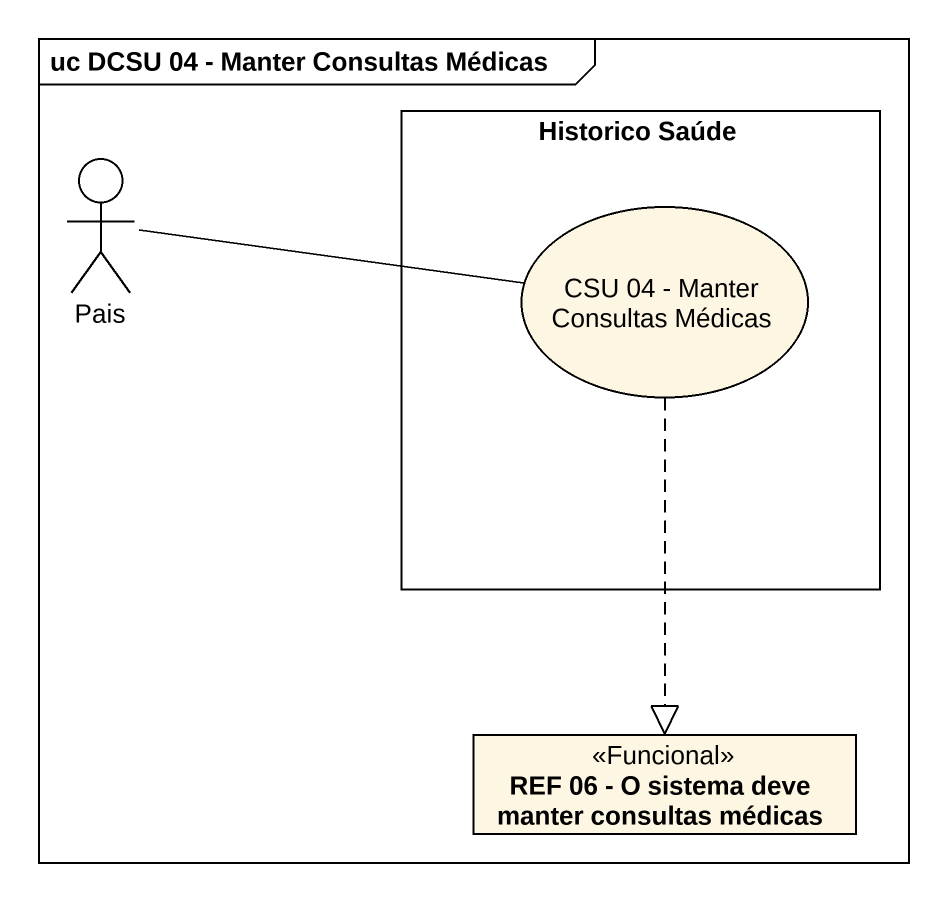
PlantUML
@startuml
mainframe uc DCSU 04 - Manter Consultas Médicas
allowmixing
hide circle
hide empty members
actor Pais
rectangle "Historico Saúde" as Historico_Saúde {
  usecase "CSU 04 - Manter Consultas Médicas" as CSU_04_Manter_Consultas
}
class "REF 06 - O sistema deve manter consultas médicas" as REF_06_O_sistema_deve <<Funcional>>
Pais -right- CSU_04_Manter_Consultas
CSU_04_Manter_Consultas ..|> REF_06_O_sistema_deve
@enduml
